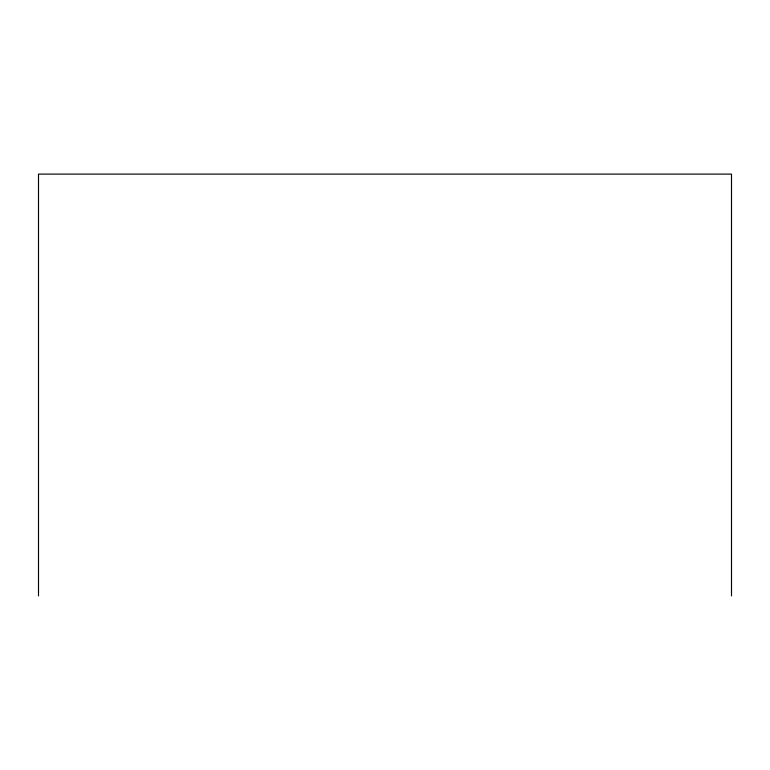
<?xml version="1.0" encoding="UTF-8"?>
<svg xmlns="http://www.w3.org/2000/svg" width="770" height="770" viewBox="0 0 770 770"><rect width="100%" height="100%" fill="white"/><g stroke="black" fill="none" stroke-linecap="round" stroke-linejoin="round"><path stroke-width="1.16" d="M731.5 595.893L731.5 174.107L38.5 174.107L38.5 595.893"/></g></svg>
